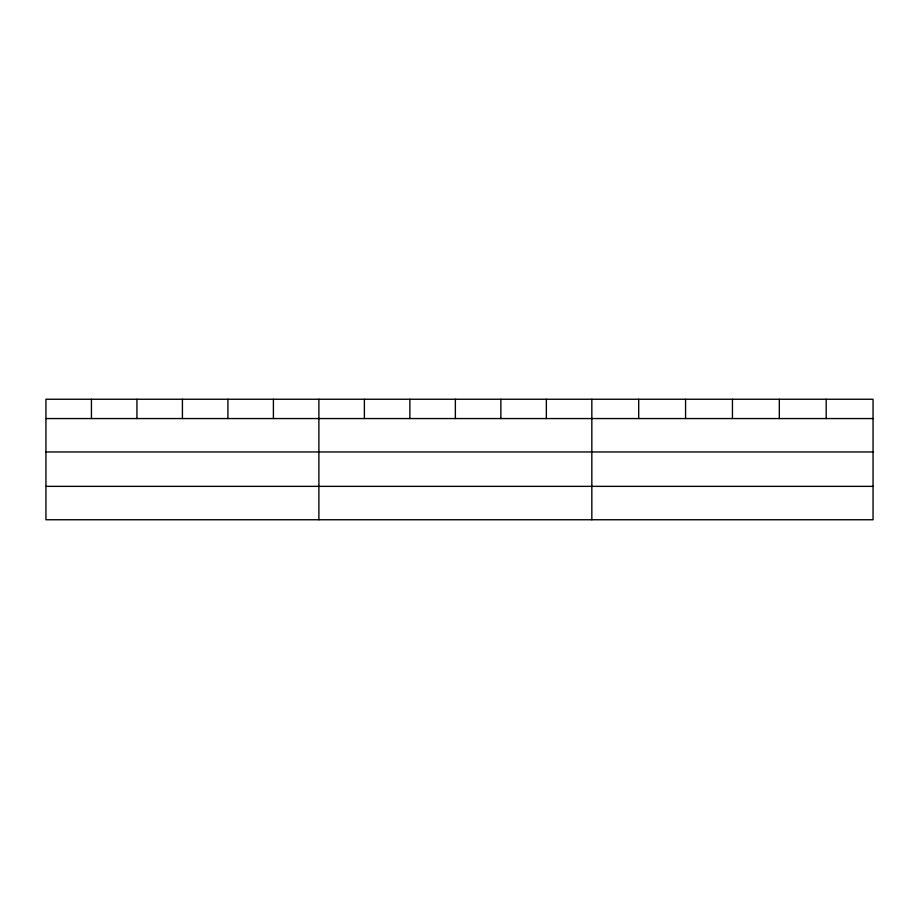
<?xml version="1.0" encoding="UTF-8"?>
<svg xmlns="http://www.w3.org/2000/svg" width="919" height="919" viewBox="0 0 919 919"><rect width="100%" height="100%" fill="white"/><g stroke="black" fill="none" stroke-linecap="round" stroke-linejoin="round"><path stroke-width="1.38" d="M873.05 451.953L873.05 399.248L45.95 399.248L45.95 519.752L873.05 519.752L873.05 451.953L45.95 451.953M45.95 418.559L873.05 418.559M45.95 486.358L873.05 486.358M826.181 399.248L826.181 418.559M779.312 399.248L779.312 418.559M732.443 399.248L732.443 418.559M685.574 399.248L685.574 418.559M638.705 399.248L638.705 418.559M591.836 399.248L591.836 519.752M546.346 399.248L546.346 418.559M500.855 399.248L500.855 418.559M455.364 399.248L455.364 418.559M409.874 399.248L409.874 418.559M364.383 399.248L364.383 418.559M318.893 399.248L318.893 519.752M273.402 399.248L273.402 418.559M227.912 399.248L227.912 418.559M182.422 399.248L182.422 418.559M136.931 399.248L136.931 418.559M91.44 399.248L91.44 418.559"/></g></svg>
